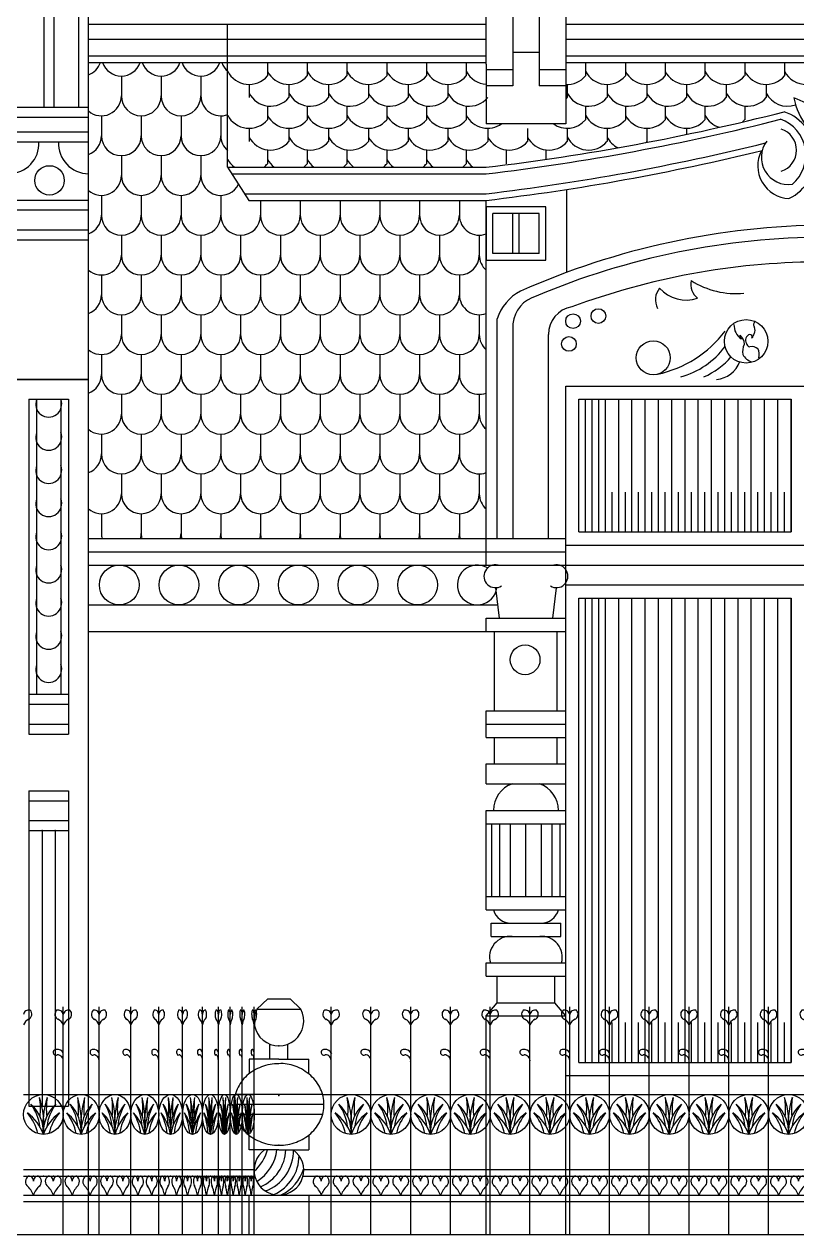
# Model space of a CAD drawing. Extents: x -1098 to 117, y 0 to 1563.
# Drawn here: x -496.6 to -380.1, y 502 to 684.5 of the extents above; entities that cross this region are included whole.
import ezdxf

# ---------------------------------------------------------------- set-up
doc = ezdxf.new("R2010")
doc.units = 0
doc.header["$LTSCALE"] = 48
doc.header["$MEASUREMENT"] = 0
doc.layers.get('0').update_dxf_attribs({"linetype": 'CONTINUOUS'})
for name, color, linetype in [('11', 7, 'CONTINUOUS'), ('13', 7, 'CONTINUOUS'), ('19', 7, 'CONTINUOUS'), ('22', 7, 'CONTINUOUS'), ('8', 7, 'CONTINUOUS'), ('9', 7, 'CONTINUOUS')]:
    doc.layers.add(name, color=color, linetype=linetype)

# ---------------------------------------------------------------- blocks, each defined once
blk = doc.blocks.new('RAIL', base_point=(604.17, 324.97))
at = {"layer": '8'}
for p, q in [((610.17, 319.97), (610.17, 354.36)), ((604.17, 341.12), (610.17, 341.12)), ((604.17, 329.83), (610.17, 329.83)), ((604.17, 328.83), (610.17, 328.83)), ((604.17, 325.97), (610.17, 325.97)), ((604.17, 324.97), (610.17, 324.97))]:
    blk.add_line(p, q, dxfattribs=at)
blk.add_circle((607.17, 338.12), 3, dxfattribs=at)
for centre, radius, start, end in [((609.76, 353.22), 0.857, 134.3239, 246.9499), ((609.38, 353.08), 0.79, 7.4279, 106.0031), ((608.72, 351.06), 1.55, 21.1236, 65.7888), ((610.95, 353.08), 0.79, 73.9969, 172.5721), ((611.61, 351.06), 1.55, 114.2112, 158.8764), ((610.57, 353.22), 0.857, 293.0501, 45.6761), ((609.07, 347.49), 0.423, 76.9242, 298.4676), ((609.29, 346.9), 1.02, 30.3408, 97.0321), ((609.27, 346.21), 0.905, 351.4997, 90), ((600.13, 335.67), 6.52, 5.6354, 37.5876), ((601.59, 335.47), 5.59, 356.4412, 48.4364), ((593.82, 336.53), 13.42, 353.9516, 17.9779), ((596.53, 338.99), 10.2, 353.3893, 9.4987), ((620.51, 336.53), 13.42, 162.0221, 186.0484), ((612.74, 335.47), 5.59, 131.5636, 183.5588), ((617.81, 338.99), 10.2, 170.5013, 186.6107), ((614.2, 335.67), 6.52, 142.4124, 174.3646), ((600.88, 332.95), 6.65, 19.0596, 54.3403), ((599.38, 333.68), 7.12, 12.6195, 40.9676), ((613.46, 332.95), 6.65, 125.6597, 160.9404), ((614.96, 333.68), 7.12, 139.0324, 167.3805), ((605.39, 328.01), 0.934, 119.7701, 233.6855), ((604.92, 328.08), 0.748, 356.5556, 89.3974), ((606.41, 328.08), 0.748, 90.6026, 183.4444), ((605.94, 328.01), 0.934, 306.3145, 60.2299), ((608.39, 328.01), 0.934, 119.7701, 233.6855), ((607.92, 328.08), 0.748, 356.5556, 89.3974), ((609.41, 328.08), 0.748, 90.6026, 183.4444), ((608.94, 328.01), 0.934, 306.3145, 60.2299), ((602.38, 324.77), 3.5, 19.9477, 48.8318), ((608.96, 324.77), 3.5, 131.1682, 160.0523), ((605.38, 324.77), 3.5, 19.9477, 48.8318), ((611.96, 324.77), 3.5, 131.1682, 160.0523)]:
    blk.add_arc(centre, radius, start, end, dxfattribs=at)
for p in [(605.67, 328.83), (607.17, 328.83), (608.67, 328.83)]:
    blk.add_point(p, dxfattribs=at)
blk = doc.blocks.new('RAIL1', base_point=(642.19, 331.48))
at = {"layer": '8'}
for p, q in [((645.58, 326.48), (645.58, 360.87)), ((651.58, 326.48), (651.58, 360.87)), ((644.29, 347.63), (645.58, 347.63)), ((645.58, 347.63), (651.58, 347.63)), ((641.44, 336.34), (645.58, 336.34)), ((645.58, 336.34), (651.58, 336.34)), ((641.33, 335.34), (645.58, 335.34)), ((645.58, 335.34), (651.58, 335.34)), ((642.19, 332.48), (645.58, 332.48)), ((645.58, 332.48), (651.58, 332.48)), ((642.19, 331.48), (645.58, 331.48)), ((645.58, 331.48), (651.58, 331.48))]:
    blk.add_line(p, q, dxfattribs=at)
blk.add_circle((648.58, 344.63), 3, dxfattribs=at)
for centre, radius, start, end in [((645.17, 359.74), 0.857, 134.3239, 246.9499), ((644.79, 359.59), 0.79, 7.4279, 106.0031), ((646.36, 359.59), 0.79, 73.9969, 172.5721), ((645.98, 359.74), 0.857, 293.0501, 45.6761), ((651.17, 359.74), 0.857, 134.3239, 246.9499), ((650.79, 359.59), 0.79, 7.4279, 106.0031), ((652.36, 359.59), 0.79, 73.9969, 172.5721), ((651.98, 359.74), 0.857, 293.0501, 45.6761), ((644.13, 357.57), 1.55, 21.1236, 65.7888), ((647.02, 357.57), 1.55, 114.2112, 158.8764), ((650.13, 357.57), 1.55, 21.1236, 65.7888), ((653.02, 357.57), 1.55, 114.2112, 158.8764), ((644.48, 354), 0.423, 76.9242, 298.4676), ((644.7, 353.41), 1.02, 20.2142, 97.0321), ((650.48, 354), 0.423, 76.9242, 298.4676), ((650.7, 353.41), 1.02, 30.3408, 97.0321), ((644.68, 352.73), 0.905, 351.4997, 90), ((650.68, 352.73), 0.905, 351.4997, 90), ((635.23, 343.05), 13.42, 353.9516, 17.9779), ((637.94, 345.5), 10.2, 353.3893, 9.4987), ((661.92, 343.05), 13.42, 162.0221, 186.0484), ((659.22, 345.5), 10.2, 170.5013, 186.6107), ((641.54, 342.18), 6.52, 5.6354, 37.5876), ((643, 341.98), 5.59, 356.4412, 48.4364), ((654.15, 341.98), 5.59, 131.5636, 183.5588), ((655.61, 342.18), 6.52, 142.4124, 174.3646), ((642.29, 339.46), 6.65, 19.0596, 54.3403), ((640.79, 340.19), 7.12, 12.6195, 40.9676), ((654.87, 339.46), 6.65, 125.6597, 160.9404), ((656.37, 340.19), 7.12, 139.0324, 167.3805), ((643.8, 334.53), 0.934, 119.7701, 233.6855), ((643.33, 334.59), 0.748, 356.5556, 89.3974), ((644.82, 334.59), 0.748, 90.6026, 183.4444), ((644.35, 334.53), 0.934, 306.3145, 60.2299), ((646.8, 334.53), 0.934, 119.7701, 233.6855), ((646.33, 334.59), 0.748, 356.5556, 89.3974), ((647.82, 334.59), 0.748, 90.6026, 183.4444), ((647.35, 334.53), 0.934, 306.3145, 60.2299), ((649.8, 334.53), 0.934, 119.7701, 233.6855), ((649.33, 334.59), 0.748, 356.5556, 89.3974), ((650.82, 334.59), 0.748, 90.6026, 183.4444), ((650.35, 334.53), 0.934, 306.3145, 60.2299), ((640.79, 331.29), 3.5, 19.9477, 48.8318), ((647.37, 331.29), 3.5, 131.1682, 160.0523), ((643.79, 331.29), 3.5, 19.9477, 48.8318), ((650.37, 331.29), 3.5, 131.1682, 160.0523), ((646.79, 331.29), 3.5, 19.9477, 48.8318), ((653.37, 331.29), 3.5, 131.1682, 160.0523)]:
    blk.add_arc(centre, radius, start, end, dxfattribs=at)
for p in [(647.08, 335.34), (648.58, 335.34), (650.08, 335.34)]:
    blk.add_point(p, dxfattribs=at)
blk = doc.blocks.new('CAR3')
at = {"layer": '11'}
for p, q in [((601, 501.56), (661, 501.56)), ((622, 480), (622, 501.56)), ((673, 501.56), (757, 501.56)), ((601, 499.32), (631.24, 499.32)), ((631.24, 499.32), (661, 499.32)), ((673, 499.32), (714.07, 499.32)), ((601, 496.78), (661, 496.78)), ((673, 496.78), (713.38, 496.78)), ((601, 495.78), (661, 495.78)), ((673, 495.78), (713.31, 495.78)), ((622, 480), (661, 480)), ((622, 480), (625.18, 475)), ((622.64, 479), (661, 479)), ((673.15, 464.14), (673.15, 476.66)), ((624.54, 476), (661, 476)), ((625.18, 475), (661, 475)), ((625.18, 475), (661, 475)), ((661, 420), (661, 475)), ((670, 474), (661, 474)), ((661, 474), (661, 466)), ((669, 473), (662, 473)), ((662, 467), (662, 473)), ((665, 467), (665, 473)), ((666, 467), (666, 473)), ((669, 467), (669, 473)), ((670, 466), (670, 474)), ((661, 466), (670, 466)), ((669, 467), (662, 467)), ((662.65, 424), (662.65, 457.13)), ((665.05, 424), (665.05, 456.4)), ((670.39, 424), (670.39, 454.77)), ((673, 343), (673, 447)), ((673, 447), (709, 447)), ((675, 445), (707, 445)), ((675, 425), (675, 445)), ((707, 445), (707, 425)), ((601, 424), (673, 424)), ((675, 425), (707, 425)), ((601, 422), (673, 422)), ((673, 423), (709, 423)), ((601, 420), (673, 420)), ((673, 420), (709, 420)), ((662.42, 416.59), (662.98, 412)), ((671.58, 416.59), (671.02, 412)), ((673, 417), (709, 417)), ((675, 345), (675, 415)), ((675, 415), (707, 415)), ((707, 415), (707, 345)), ((601, 414), (662.74, 414)), ((661, 412), (673, 412)), ((661, 410), (661, 412)), ((673, 410), (673, 412)), ((601, 410), (661, 410)), ((661, 410), (673, 410)), ((662.28, 398), (662.28, 410)), ((671.72, 398), (671.72, 410)), ((661, 398), (673, 398)), ((661, 394), (661, 398)), ((673, 394), (673, 398)), ((661, 396), (673, 396)), ((661, 396), (673, 396)), ((661, 394), (673, 394)), ((662.28, 390), (662.28, 394)), ((671.72, 390), (671.72, 394)), ((661, 390), (673, 390)), ((661, 387), (661, 390)), ((673, 387), (673, 390)), ((661, 387), (673, 387)), ((661, 383), (673, 383)), ((661, 368), (661, 383)), ((673, 368), (673, 383)), ((661, 381), (673, 381)), ((661.84, 370), (661.84, 381)), ((663.06, 370), (663.06, 381)), ((664.66, 370), (664.66, 381)), ((667, 370), (667, 381)), ((669.34, 370), (669.34, 381)), ((670.94, 370), (670.94, 381)), ((672.16, 370), (672.16, 381)), ((661, 370), (673, 370)), ((661, 368), (673, 368)), ((661.75, 366), (672.25, 366)), ((661.75, 364), (661.75, 366)), ((672.25, 364), (672.25, 366)), ((661.75, 364), (672.25, 364)), ((661, 360), (673, 360)), ((661, 358), (661, 360)), ((673, 358), (673, 360)), ((661, 358), (673, 358)), ((662.65, 354), (662.65, 358)), ((671.35, 354), (671.35, 358)), ((661, 352), (662.65, 354)), ((662.65, 354), (671.35, 354)), ((673, 352), (671.35, 354)), ((661, 319), (661, 352)), ((661, 352), (673, 352)), ((673, 319), (673, 352)), ((675, 345), (707, 345)), ((673, 343), (715, 343))]:
    blk.add_line(p, q, dxfattribs=at)
for centre, radius in [((677.93, 457.55), 1.11), ((674.11, 456.78), 1.11), ((700.22, 453.74), 3.28), ((673.48, 453.35), 1.11), ((686.21, 451.26), 2.56), ((605.65, 417), 3), ((614.65, 417), 3), ((623.65, 417), 3), ((632.65, 417), 3), ((641.65, 417), 3), ((650.65, 417), 3), ((666.87, 405.72), 2.25)]:
    blk.add_circle(centre, radius, dxfattribs=at)
for centre, radius, start, end in [((703.39, 479.13), 12.03, 31.6719, 70.4177), ((717.35, 492.29), 10.09, 190.444, 245.3196), ((620.13, 824.71), 347.13, 276.761, 284.3158), ((703.61, 481.67), 7.1, 295.6121, 70.5909), ((620.13, 823.71), 347.13, 276.761, 284.2227), ((703.49, 481.82), 5.74, 310.143, 70.4073), ((704.46, 482.56), 3.35, 288.1728, 71.8272), ((706.6, 481.47), 4.09, 143.0054, 278.3931), ((620.13, 820.71), 347.13, 276.761, 283.836), ((620.13, 819.71), 347.13, 276.761, 283.7523), ((706.95, 480.23), 4.98, 152.884, 266.866), ((713.03, 356.23), 115.04, 90.391, 114.0369), ((712.31, 356.88), 112.54, 90.072, 112.8787), ((711.77, 356.82), 108.9, 90.5267, 110.3446), ((694.47, 462.3), 2.6, 166.5133, 232.8527), ((698.65, 473.36), 12.42, 237.2844, 275.7592), ((669.42, 454.98), 7.1, 117.2457, 162.351), ((669.82, 455.93), 4.8, 105.2267, 174.3699), ((689.28, 460), 2.75, 140.195, 208.0125), ((691.19, 465.36), 5.41, 221.7741, 288.3896), ((674.55, 454.81), 4.16, 98.9511, 180.6456), ((701.94, 456.27), 0.602, 128.001, 225.0877), ((683.18, 465.78), 17.39, 282.1817, 322.8281), ((701.02, 456.22), 2.64, 178.5793, 233.7285), ((699.78, 454.52), 0.512, 163.8146, 237.6769), ((698.11, 453.26), 1.84, 1.4794, 49.8734), ((701.05, 453.92), 0.924, 108.7935, 211.5509), ((700.75, 454.41), 0.385, 328.1083, 90), ((703.43, 453.64), 2.37, 148.797, 165.964), ((700.49, 455.39), 1.07, 334.7227, 25.2773), ((687.19, 460.16), 12.19, 285.0318, 323.8689), ((701.86, 452.2), 2.18, 151.4773, 191.8877), ((700.87, 453.52), 0.621, 187.907, 258.3967), ((701.08, 451.61), 1.33, 47.1275, 102.095), ((689.66, 458.38), 10.83, 292.731, 320.195), ((701.65, 452.72), 2.15, 206.5646, 254.5542), ((700.1, 451.72), 2.11, 346.7014, 26.3824), ((695.45, 452.03), 4.04, 274.4071, 340.5238), ((659.65, 417), 3, 58.8656, 352.4715), ((662.4, 418.32), 1.73, 76.6411, 301.9745), ((671.6, 418.32), 1.73, 238.0255, 103.3589), ((666.32, 383), 4.23, 108.879, 180), ((667.68, 383), 4.23, 0, 71.121), ((664.73, 368.74), 2.74, 195.6999, 270.6709), ((669.27, 368.74), 2.74, 269.3291, 344.3001), ((664.65, 360.87), 3.14, 85.2929, 195.9787), ((669.35, 360.87), 3.14, 344.0213, 94.7071)]:
    blk.add_arc(centre, radius, start, end, dxfattribs=at)
at = {"layer": '8'}
for p, q in [((628.04, 354.6), (626.42, 353.03)), ((628.04, 354.6), (631.41, 354.6)), ((631.41, 354.6), (633.03, 353.03)), ((626.42, 353.03), (633.03, 353.03)), ((628.38, 345.48), (628.38, 347.75)), ((631.08, 345.48), (631.08, 347.75)), ((629.73, 345.48), (625.23, 345.48)), ((625.23, 345.48), (625.23, 343.26)), ((629.73, 345.48), (634.23, 345.48)), ((634.23, 343.26), (634.23, 345.48)), ((636.33, 340.15), (623.13, 340.15)), ((636.53, 338.65), (622.92, 338.65)), ((636.33, 337.15), (623.13, 337.15)), ((625.23, 331.82), (625.23, 334.04)), ((634.23, 334.04), (634.23, 331.82)), ((629.73, 331.82), (625.23, 331.82)), ((629.73, 331.82), (634.23, 331.82)), ((625.23, 319), (625.23, 325)), ((625.23, 325), (634.23, 325)), ((634.23, 325), (634.23, 319)), ((626, 324), (634.23, 324))]:
    blk.add_line(p, q, dxfattribs=at)
blk.add_lwpolyline([(636.53, 338.65, 0.107873), (636.03, 340.97, 0.101895), (634.54, 343, 0.094443), (632.16, 344.45, 0.107166), (629.73, 344.8, 0.089773), (627.09, 344.32, 0.094443), (624.91, 343, 0.101895), (623.43, 340.97, 0.107873), (622.92, 338.65, 0.107873), (623.43, 336.33, 0.101895), (624.91, 334.3, 0.094443), (627.09, 332.98, 0.089773), (629.73, 332.5, 0.089773), (632.36, 332.98, 0.094443), (634.54, 334.3, 0.101895), (636.03, 336.33, 0.107873)], format="xyb", close=True, dxfattribs=at)
for centre, radius, start, end in [((591.98, 352.11), 0.79, 73.9969, 172.5721), ((591.6, 352.26), 0.857, 293.0501, 45.6761), ((629.73, 351.25), 3.75, 151.7303, 28.2697), ((592.64, 350.09), 1.55, 114.2112, 158.8764), ((629.73, 328.75), 3.75, 125.0979, 54.9021), ((621.81, 333.44), 6.4, 310.6691, 345.2781), ((623.07, 332.54), 6.4, 301.1542, 353.5249), ((624.38, 332.08), 6.4, 293.7563, 357.6915), ((625.52, 331.64), 6.4, 289.6703, 1.638), ((626.37, 330.92), 6.4, 294.0598, 0.2453), ((627.34, 330.8), 6.4, 295.2649, 343.4673)]:
    blk.add_arc(centre, radius, start, end, dxfattribs=at)
for p in [(629.73, 347.5), (629.73, 340), (629.73, 332.5)]:
    blk.add_point(p, dxfattribs=at)
at = {"layer": '9'}
for p, q in [((601, 319), (601, 520.23)), ((594.25, 507.51), (594.25, 489)), ((595.75, 507.51), (595.75, 489)), ((599.5, 507.51), (599.5, 489)), ((601, 489), (589, 489)), ((601, 487.5), (589, 487.5)), ((601, 485.29), (589, 485.29)), ((601, 483.79), (589, 483.79)), ((601, 475), (526.5, 475)), ((601, 473.5), (526.5, 473.5)), ((601, 470.5), (526.5, 470.5)), ((601, 469), (526.5, 469)), ((601, 448), (526.5, 448)), ((589, 448), (601, 448)), ((592, 445), (592, 394.52)), ((592, 445), (598, 445)), ((593.18, 445), (593.18, 400.52)), ((596.82, 445), (596.82, 400.52)), ((598, 445), (598, 394.52)), ((598, 438.13), (598, 437.66)), ((592, 400.52), (598, 400.52)), ((592, 399.02), (598, 399.02)), ((592, 396.02), (598, 396.02)), ((592, 394.52), (598, 394.52)), ((592, 385.97), (598, 385.97)), ((592, 385.97), (592, 338.39)), ((598, 385.97), (598, 338.39)), ((592, 384.47), (598, 384.47)), ((592, 381.47), (598, 381.47)), ((592, 379.97), (598, 379.97)), ((594, 379.97), (594, 338.39)), ((596, 379.97), (596, 338.39)), ((592, 338.39), (598, 338.39))]:
    blk.add_line(p, q, dxfattribs=at)
blk.add_circle((595.12, 478.01), 2.22, dxfattribs=at)
for centre, radius, start, end in [((589, 483.53), 4.51, 270, 3.2985), ((601, 483.53), 4.51, 176.7015, 270), ((595, 444.27), 1.96, 158.2076, 21.7924), ((595, 439.27), 1.96, 158.2076, 21.7924), ((595, 434.27), 1.96, 158.2076, 21.7924), ((595, 429.27), 1.96, 158.2076, 21.7924), ((595, 424.27), 1.96, 158.2076, 21.7924), ((595, 419.27), 1.96, 158.2076, 21.7924), ((595, 414.27), 1.96, 158.2076, 21.7924), ((595, 409.27), 1.96, 158.2076, 21.7924), ((595, 404.27), 1.96, 158.2076, 21.7924)]:
    blk.add_arc(centre, radius, start, end, dxfattribs=at)
for p in [(592, 448), (595, 448), (598, 448), (594, 379.97), (596, 379.97)]:
    blk.add_point(p, dxfattribs=at)
at = {"layer": '8'}
for name, p in [('RAIL', (591.2, 324)), ('RAIL1', (634.23, 324)), ('RAIL', (643.61, 324)), ('RAIL', (649.61, 324)), ('RAIL', (655.61, 324)), ('RAIL', (661.61, 324)), ('RAIL', (667.61, 324)), ('RAIL', (673.61, 324)), ('RAIL', (679.61, 324)), ('RAIL', (685.61, 324)), ('RAIL', (691.61, 324)), ('RAIL', (697.61, 324)), ('RAIL', (703.61, 324))]:
    blk.add_blockref(name, p, dxfattribs=at)
for p, xscale, zscale in [((597.2, 324), 0.9, 0.9), ((602.6, 324), 0.8, 0.8), ((607.4, 324), 0.7, 0.7), ((611.6, 324), 0.6, 0.6), ((615.2, 324), 0.5, 0.5), ((618.2, 324), 0.4, 0.4), ((620.6, 324), 0.3, 0.3), ((622.4, 324), 0.3, 0.3), ((624.2, 324), 0.3, 0.3)]:
    blk.add_blockref('RAIL', p, dxfattribs=dict(at, xscale=xscale, zscale=zscale))
blk = doc.blocks.new('CAR4')
at = {"layer": '13'}
for p, q in [((673, 568.24), (673, 495.56)), ((661, 495.56), (661, 548.98)), ((661, 495.56), (661, 548.98)), ((665, 534.56), (665, 492.25)), ((669, 534.56), (669, 492.25)), ((673, 501.56), (715, 501.56)), ((669, 497.3), (665, 497.3)), ((661, 495.56), (661, 486.56)), ((673, 495.56), (673, 486.56)), ((665, 494.67), (661, 494.67)), ((673, 494.67), (669, 494.67)), ((665, 492.25), (661, 492.25)), ((673, 492.25), (669, 492.25)), ((673, 486.56), (661, 486.56))]:
    blk.add_line(p, q, dxfattribs=at)
blk = doc.blocks.new('CAR8')
at = {"layer": '19'}
for p, q in [((675, 425), (675, 445)), ((676, 425), (676, 445)), ((677, 425), (677, 445)), ((678, 425), (678, 445)), ((679, 425), (679, 445)), ((681, 425), (681, 445)), ((683, 425), (683, 445)), ((685, 425), (685, 445)), ((687, 425), (687, 445)), ((689, 425), (689, 445)), ((691, 425), (691, 445)), ((693, 425), (693, 445)), ((695, 425), (695, 445)), ((697, 425), (697, 445)), ((699, 425), (699, 445)), ((701, 425), (701, 445)), ((703, 425), (703, 445)), ((705, 425), (705, 445)), ((707, 425), (707, 445)), ((676, 425), (676, 431)), ((678, 425), (678, 431)), ((680, 425), (680, 431)), ((682, 425), (682, 431)), ((684, 425), (684, 431)), ((686, 425), (686, 431)), ((688, 425), (688, 431)), ((690, 425), (690, 431)), ((692, 425), (692, 431)), ((694, 425), (694, 431)), ((696, 425), (696, 431)), ((698, 425), (698, 431)), ((700, 425), (700, 431)), ((702, 425), (702, 431)), ((704, 425), (704, 431)), ((706, 425), (706, 431)), ((675, 345), (675, 415)), ((676, 345), (676, 415)), ((677, 345), (677, 415)), ((678, 345), (678, 415)), ((679, 345), (679, 415)), ((681, 345), (681, 415)), ((683, 345), (683, 415)), ((685, 345), (685, 415)), ((687, 345), (687, 415)), ((689, 345), (689, 415)), ((691, 345), (691, 415)), ((693, 345), (693, 415)), ((695, 345), (695, 415)), ((697, 345), (697, 415)), ((699, 345), (699, 415)), ((701, 345), (701, 415)), ((703, 345), (703, 415)), ((705, 345), (705, 415)), ((707, 345), (707, 415)), ((676, 345), (676, 351)), ((678, 345), (678, 351)), ((680, 345), (680, 351)), ((682, 345), (682, 351)), ((684, 345), (684, 351)), ((686, 345), (686, 351)), ((688, 345), (688, 351)), ((690, 345), (690, 351)), ((692, 345), (692, 351)), ((694, 345), (694, 351)), ((696, 345), (696, 351)), ((698, 345), (698, 351)), ((700, 345), (700, 351)), ((702, 345), (702, 351)), ((704, 345), (704, 351)), ((706, 345), (706, 351))]:
    blk.add_line(p, q, dxfattribs=at)
blk = doc.blocks.new('CAR9')
at = {"layer": '22'}
for p, q in [((628, 495.78), (628, 493.78)), ((634, 495.78), (634, 493.78)), ((640, 495.78), (640, 493.78)), ((646, 495.78), (646, 493.78)), ((652, 495.78), (652, 493.78)), ((658, 495.78), (658, 493.78)), ((676, 495.78), (676, 493.78)), ((682, 495.78), (682, 493.78)), ((688, 495.78), (688, 493.78)), ((694, 495.78), (694, 493.78)), ((700, 495.78), (700, 493.78)), ((706, 495.78), (706, 493.78)), ((605.96, 493.75), (605.96, 490.75)), ((611.96, 493.75), (611.96, 490.75)), ((617.96, 493.75), (617.96, 490.75)), ((625.23, 492.49), (625.23, 490.49)), ((631.23, 492.49), (631.23, 490.49)), ((637.23, 492.49), (637.23, 490.49)), ((643.23, 492.49), (643.23, 490.49)), ((649.23, 492.49), (649.23, 490.49)), ((655.23, 492.49), (655.23, 490.49)), ((673.23, 492.49), (673.23, 490.49)), ((679.23, 492.49), (679.23, 490.49)), ((685.23, 492.49), (685.23, 490.49)), ((691.23, 492.49), (691.23, 490.49)), ((697.23, 492.49), (697.23, 490.49)), ((703.23, 492.49), (703.23, 490.49)), ((602.96, 487.75), (602.96, 484.75)), ((608.96, 487.75), (608.96, 484.75)), ((614.96, 487.75), (614.96, 484.75)), ((620.96, 487.75), (620.96, 484.75)), ((628, 489.15), (628, 487.15)), ((634, 489.15), (634, 487.15)), ((640, 489.15), (640, 487.15)), ((646, 489.15), (646, 487.15)), ((652, 489.15), (652, 487.15)), ((658, 489.15), (658, 487.15)), ((676, 489.15), (676, 487.15)), ((676, 489.15), (676, 487.15)), ((682, 489.15), (682, 487.15)), ((688, 489.15), (688, 487.15)), ((694, 489.15), (694, 487.15)), ((700, 489.15), (700, 487.15)), ((625.23, 485.86), (625.23, 483.86)), ((631.23, 485.86), (631.23, 483.86)), ((637.23, 485.86), (637.23, 483.86)), ((643.23, 485.86), (643.23, 483.86)), ((649.23, 485.86), (649.23, 483.86)), ((655.23, 485.86), (655.23, 483.86)), ((661.23, 485.86), (661.23, 483.86)), ((667.23, 485.86), (667.23, 483.86)), ((673.23, 485.86), (673.23, 483.86)), ((679.23, 485.86), (679.23, 483.86)), ((679.23, 485.86), (679.23, 483.86)), ((685.23, 485.86), (685.23, 483.86)), ((691.23, 485.86), (691.23, 484.95)), ((628, 482.53), (628, 480.53)), ((634, 482.53), (634, 480.53)), ((640, 482.53), (640, 480.53)), ((646, 482.53), (646, 480.53)), ((652, 482.53), (652, 480.53)), ((658, 482.53), (658, 480.53)), ((664, 482.53), (664, 480.53)), ((670, 482.53), (670, 481.19)), ((605.96, 481.75), (605.96, 478.75)), ((611.96, 481.75), (611.96, 478.75)), ((617.96, 481.75), (617.96, 478.75)), ((602.96, 475.75), (602.96, 472.75)), ((608.96, 475.75), (608.96, 472.75)), ((614.96, 475.75), (614.96, 472.75)), ((620.96, 475.75), (620.96, 472.75)), ((626.96, 475), (626.96, 472.75)), ((632.96, 475), (632.96, 472.75)), ((638.96, 475), (638.96, 472.75)), ((644.96, 475), (644.96, 472.75)), ((650.96, 475), (650.96, 472.75)), ((656.96, 475), (656.96, 472.75)), ((605.96, 469.75), (605.96, 466.75)), ((611.96, 469.75), (611.96, 466.75)), ((617.96, 469.75), (617.96, 466.75)), ((623.96, 469.75), (623.96, 466.75)), ((629.96, 469.75), (629.96, 466.75)), ((635.96, 469.75), (635.96, 466.75)), ((641.96, 469.75), (641.96, 466.75)), ((647.96, 469.75), (647.96, 466.75)), ((653.96, 469.75), (653.96, 466.75)), ((659.96, 469.75), (659.96, 466.75)), ((602.96, 463.75), (602.96, 460.75)), ((608.96, 463.75), (608.96, 460.75)), ((614.96, 463.75), (614.96, 460.75)), ((620.96, 463.75), (620.96, 460.75)), ((626.96, 463.75), (626.96, 460.75)), ((632.96, 463.75), (632.96, 460.75)), ((638.96, 463.75), (638.96, 460.75)), ((644.96, 463.75), (644.96, 460.75)), ((650.96, 463.75), (650.96, 460.75)), ((656.96, 463.75), (656.96, 460.75)), ((605.96, 457.75), (605.96, 454.75)), ((611.96, 457.75), (611.96, 454.75)), ((617.96, 457.75), (617.96, 454.75)), ((623.96, 457.75), (623.96, 454.75)), ((629.96, 457.75), (629.96, 454.75)), ((635.96, 457.75), (635.96, 454.75)), ((641.96, 457.75), (641.96, 454.75)), ((647.96, 457.75), (647.96, 454.75)), ((653.96, 457.75), (653.96, 454.75)), ((659.96, 457.75), (659.96, 454.75)), ((602.96, 451.75), (602.96, 448.75)), ((608.96, 451.75), (608.96, 448.75)), ((614.96, 451.75), (614.96, 448.75)), ((620.96, 451.75), (620.96, 448.75)), ((626.96, 451.75), (626.96, 448.75)), ((632.96, 451.75), (632.96, 448.75)), ((638.96, 451.75), (638.96, 448.75)), ((644.96, 451.75), (644.96, 448.75)), ((650.96, 451.75), (650.96, 448.75)), ((656.96, 451.75), (656.96, 448.75)), ((605.96, 445.75), (605.96, 442.75)), ((611.96, 445.75), (611.96, 442.75)), ((617.96, 445.75), (617.96, 442.75)), ((623.96, 445.75), (623.96, 442.75)), ((629.96, 445.75), (629.96, 442.75)), ((635.96, 445.75), (635.96, 442.75)), ((641.96, 445.75), (641.96, 442.75)), ((647.96, 445.75), (647.96, 442.75)), ((653.96, 445.75), (653.96, 442.75)), ((659.96, 445.75), (659.96, 442.75)), ((602.96, 439.75), (602.96, 436.75)), ((608.96, 439.75), (608.96, 436.75)), ((614.96, 439.75), (614.96, 436.75)), ((620.96, 439.75), (620.96, 436.75)), ((626.96, 439.75), (626.96, 436.75)), ((632.96, 439.75), (632.96, 436.75)), ((638.96, 439.75), (638.96, 436.75)), ((644.96, 439.75), (644.96, 436.75)), ((650.96, 439.75), (650.96, 436.75)), ((656.96, 439.75), (656.96, 436.75)), ((605.96, 433.75), (605.96, 430.75)), ((611.96, 433.75), (611.96, 430.75)), ((617.96, 433.75), (617.96, 430.75)), ((623.96, 433.75), (623.96, 430.75)), ((629.96, 433.75), (629.96, 430.75)), ((635.96, 433.75), (635.96, 430.75)), ((641.96, 433.75), (641.96, 430.75)), ((647.96, 433.75), (647.96, 430.75)), ((653.96, 433.75), (653.96, 430.75)), ((659.96, 433.75), (659.96, 430.75)), ((602.96, 427.75), (602.96, 424.75)), ((608.96, 427.75), (608.96, 424.75)), ((614.96, 427.75), (614.96, 424.75)), ((620.96, 427.75), (620.96, 424.75)), ((626.96, 427.75), (626.96, 424.75)), ((632.96, 427.75), (632.96, 424.75)), ((638.96, 427.75), (638.96, 424.75)), ((644.96, 427.75), (644.96, 424.75)), ((650.96, 427.75), (650.96, 424.75)), ((656.96, 427.75), (656.96, 424.75))]:
    blk.add_line(p, q, dxfattribs=at)
for centre, radius, start, end in [((599.96, 496.75), 3, 290.3526, 341.0967), ((605.96, 496.75), 3, 198.9033, 341.0967), ((611.96, 496.75), 3, 198.9033, 341.0967), ((617.96, 496.75), 3, 198.9033, 341.0967), ((623.96, 496.75), 3, 198.9033, 229.292), ((625.23, 496.11), 3.62, 206.8801, 319.8528), ((631.23, 496.11), 3.62, 206.8801, 319.8528), ((637.23, 496.11), 3.62, 206.8801, 319.8528), ((643.23, 496.11), 3.62, 206.8801, 319.8528), ((649.23, 496.11), 3.62, 206.8801, 319.8528), ((655.23, 496.11), 3.62, 206.8801, 319.8528), ((661.23, 496.11), 3.62, 206.8801, 266.3431), ((673.23, 496.11), 3.62, 266.3431, 319.8528), ((679.23, 496.11), 3.62, 206.8801, 319.8528), ((685.23, 496.11), 3.62, 206.8801, 319.8528), ((691.23, 496.11), 3.62, 206.8801, 319.8528), ((697.23, 496.11), 3.62, 206.8801, 319.8528), ((703.23, 496.11), 3.62, 206.8801, 319.8528), ((709.23, 496.11), 3.62, 206.8801, 271.4177), ((628.46, 492.82), 3.62, 206.8801, 319.8528), ((634.46, 492.82), 3.62, 206.8801, 319.8528), ((640.46, 492.82), 3.62, 206.8801, 319.8528), ((646.46, 492.82), 3.62, 206.8801, 319.8528), ((652.46, 492.82), 3.62, 206.8801, 319.8528), ((658.46, 492.82), 3.62, 206.8801, 319.8528), ((676.46, 492.82), 3.62, 206.8801, 319.8528), ((682.46, 492.82), 3.62, 206.8801, 319.8528), ((688.46, 492.82), 3.62, 206.8801, 319.8528), ((694.46, 492.82), 3.62, 206.8801, 319.8528), ((700.46, 492.82), 3.62, 206.8801, 319.8528), ((706.46, 492.82), 3.62, 206.8801, 289.5393), ((602.96, 490.75), 3, 229.292, 0), ((608.96, 490.75), 3, 180, 0), ((614.96, 490.75), 3, 180, 0), ((620.96, 490.75), 3, 180, 290.3526), ((670.46, 492.82), 3.62, 314.4758, 319.8528), ((625.23, 489.49), 3.62, 206.8801, 319.8528), ((631.23, 489.49), 3.62, 206.8801, 319.8528), ((637.23, 489.49), 3.62, 206.8801, 319.8528), ((643.23, 489.49), 3.62, 206.8801, 319.8528), ((649.23, 489.49), 3.62, 206.8801, 319.8528), ((655.23, 489.49), 3.62, 206.8801, 319.8528), ((661.23, 489.49), 3.62, 206.8801, 306.109), ((679.23, 489.49), 3.62, 206.8801, 319.8528), ((679.23, 489.49), 3.62, 206.8801, 319.8528), ((685.23, 489.49), 3.62, 206.8801, 319.8528), ((691.23, 489.49), 3.62, 206.8801, 319.8528), ((697.23, 489.49), 3.62, 206.8801, 253.1558), ((673.23, 489.49), 3.62, 233.891, 319.8528), ((697.23, 489.49), 3.62, 312.7482, 319.8528), ((599.96, 484.75), 3, 290.3526, 0), ((605.96, 484.75), 3, 180, 0), ((611.96, 484.75), 3, 180, 0), ((617.96, 484.75), 3, 180, 0), ((623.96, 484.75), 3, 180, 229.292), ((628.46, 486.2), 3.62, 206.8801, 319.8528), ((634.46, 486.2), 3.62, 206.8801, 319.8528), ((640.46, 486.2), 3.62, 206.8801, 319.8528), ((646.46, 486.2), 3.62, 206.8801, 319.8528), ((652.46, 486.2), 3.62, 206.8801, 319.8528), ((658.46, 486.2), 3.62, 206.8801, 319.8528), ((664.46, 486.2), 3.62, 206.8801, 319.8528), ((670.46, 486.2), 3.62, 206.8801, 319.8528), ((676.46, 486.2), 3.62, 206.8801, 319.8528), ((682.46, 486.2), 3.62, 206.8801, 244.038), ((682.46, 486.2), 3.62, 206.8801, 244.038), ((682.46, 486.2), 3.62, 316.8274, 319.8528), ((682.46, 486.2), 3.62, 316.8274, 319.8528), ((625.23, 482.86), 3.62, 206.8801, 232.1593), ((625.23, 482.86), 3.62, 307.8407, 319.8528), ((631.23, 482.86), 3.62, 206.8801, 232.1593), ((631.23, 482.86), 3.62, 307.8407, 319.8528), ((637.23, 482.86), 3.62, 206.8801, 232.1593), ((637.23, 482.86), 3.62, 307.8407, 319.8528), ((643.23, 482.86), 3.62, 206.8801, 232.1593), ((643.23, 482.86), 3.62, 307.8407, 319.8528), ((649.23, 482.86), 3.62, 206.8801, 232.1593), ((649.23, 482.86), 3.62, 307.8407, 319.8528), ((655.23, 482.86), 3.62, 206.8801, 232.1593), ((655.23, 482.86), 3.62, 307.8407, 319.8528), ((661.23, 482.86), 3.62, 206.8801, 232.1593), ((602.96, 478.75), 3, 229.292, 0), ((608.96, 478.75), 3, 180, 0), ((614.96, 478.75), 3, 180, 0), ((620.96, 478.75), 3, 180, 333.5936), ((599.96, 472.75), 3, 290.3526, 0), ((605.96, 472.75), 3, 180, 0), ((611.96, 472.75), 3, 180, 0), ((617.96, 472.75), 3, 180, 0), ((623.96, 472.75), 3, 180, 0), ((629.96, 472.75), 3, 180, 0), ((635.96, 472.75), 3, 180, 0), ((641.96, 472.75), 3, 180, 0), ((647.96, 472.75), 3, 180, 0), ((653.96, 472.75), 3, 180, 0), ((659.96, 472.75), 3, 180, 290.3526), ((602.96, 466.75), 3, 229.292, 0), ((608.96, 466.75), 3, 180, 0), ((614.96, 466.75), 3, 180, 0), ((620.96, 466.75), 3, 180, 0), ((626.96, 466.75), 3, 180, 0), ((632.96, 466.75), 3, 180, 0), ((638.96, 466.75), 3, 180, 0), ((644.96, 466.75), 3, 180, 0), ((650.96, 466.75), 3, 180, 0), ((656.96, 466.75), 3, 180, 0), ((662.96, 466.75), 3, 180, 229.292), ((599.96, 460.75), 3, 290.3526, 0), ((605.96, 460.75), 3, 180, 0), ((611.96, 460.75), 3, 180, 0), ((617.96, 460.75), 3, 180, 0), ((623.96, 460.75), 3, 180, 0), ((629.96, 460.75), 3, 180, 0), ((635.96, 460.75), 3, 180, 0), ((641.96, 460.75), 3, 180, 0), ((647.96, 460.75), 3, 180, 0), ((653.96, 460.75), 3, 180, 0), ((659.96, 460.75), 3, 180, 290.3526), ((602.96, 454.75), 3, 229.292, 0), ((608.96, 454.75), 3, 180, 0), ((614.96, 454.75), 3, 180, 0), ((620.96, 454.75), 3, 180, 0), ((626.96, 454.75), 3, 180, 0), ((632.96, 454.75), 3, 180, 0), ((638.96, 454.75), 3, 180, 0), ((644.96, 454.75), 3, 180, 0), ((650.96, 454.75), 3, 180, 0), ((656.96, 454.75), 3, 180, 0), ((662.96, 454.75), 3, 180, 229.292), ((599.96, 448.75), 3, 290.3526, 0), ((605.96, 448.75), 3, 180, 0), ((611.96, 448.75), 3, 180, 0), ((617.96, 448.75), 3, 180, 0), ((623.96, 448.75), 3, 180, 0), ((629.96, 448.75), 3, 180, 0), ((635.96, 448.75), 3, 180, 0), ((641.96, 448.75), 3, 180, 0), ((647.96, 448.75), 3, 180, 0), ((653.96, 448.75), 3, 180, 0), ((659.96, 448.75), 3, 180, 290.3526), ((602.96, 442.75), 3, 229.292, 0), ((608.96, 442.75), 3, 180, 0), ((614.96, 442.75), 3, 180, 0), ((620.96, 442.75), 3, 180, 0), ((626.96, 442.75), 3, 180, 0), ((632.96, 442.75), 3, 180, 0), ((638.96, 442.75), 3, 180, 0), ((644.96, 442.75), 3, 180, 0), ((650.96, 442.75), 3, 180, 0), ((656.96, 442.75), 3, 180, 0), ((662.96, 442.75), 3, 180, 229.292), ((599.96, 436.75), 3, 290.3526, 0), ((605.96, 436.75), 3, 180, 0), ((611.96, 436.75), 3, 180, 0), ((617.96, 436.75), 3, 180, 0), ((623.96, 436.75), 3, 180, 0), ((629.96, 436.75), 3, 180, 0), ((635.96, 436.75), 3, 180, 0), ((641.96, 436.75), 3, 180, 0), ((647.96, 436.75), 3, 180, 0), ((653.96, 436.75), 3, 180, 0), ((659.96, 436.75), 3, 180, 290.3526), ((602.96, 430.75), 3, 229.292, 0), ((608.96, 430.75), 3, 180, 0), ((614.96, 430.75), 3, 180, 0), ((620.96, 430.75), 3, 180, 0), ((626.96, 430.75), 3, 180, 0), ((632.96, 430.75), 3, 180, 0), ((638.96, 430.75), 3, 180, 0), ((644.96, 430.75), 3, 180, 0), ((650.96, 430.75), 3, 180, 0), ((656.96, 430.75), 3, 180, 0), ((662.96, 430.75), 3, 180, 229.292), ((605.96, 424.75), 3, 180, 194.4192), ((605.96, 424.75), 3, 345.5808, 0), ((611.96, 424.75), 3, 180, 194.4192), ((611.96, 424.75), 3, 345.5808, 0), ((617.96, 424.75), 3, 180, 194.4192), ((617.96, 424.75), 3, 345.5808, 0), ((623.96, 424.75), 3, 180, 194.4192), ((623.96, 424.75), 3, 345.5808, 0), ((629.96, 424.75), 3, 180, 194.4192), ((629.96, 424.75), 3, 345.5808, 0), ((635.96, 424.75), 3, 180, 194.4192), ((635.96, 424.75), 3, 345.5808, 0), ((641.96, 424.75), 3, 180, 194.4192), ((641.96, 424.75), 3, 345.5808, 0), ((647.96, 424.75), 3, 180, 194.4192), ((647.96, 424.75), 3, 345.5808, 0), ((653.96, 424.75), 3, 180, 194.4192), ((653.96, 424.75), 3, 345.5808, 0), ((659.96, 424.75), 3, 180, 194.4192)]:
    blk.add_arc(centre, radius, start, end, dxfattribs=at)
blk = doc.blocks.new('CARSON2')
for name in ['CAR9', 'CAR8']:
    blk.add_blockref(name, (0, 0))

msp = doc.modelspace()

# ---------------------------------------------------------------- linework, layer by layer
msp.add_line((-44.66, 501.95), (-568.02, 501.95))

# ---------------------------------------------------------------- block references
for name in ['CARSON2', 'CAR4', 'CAR3']:
    msp.add_blockref(name, (-1087.92, 182.95))

doc.saveas('drawing.dxf')
